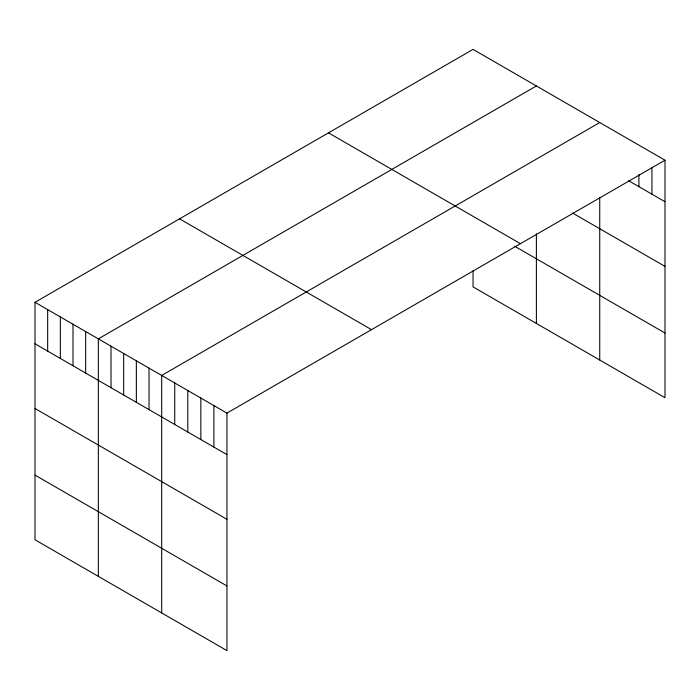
<?xml version="1.0" encoding="UTF-8"?>
<svg xmlns="http://www.w3.org/2000/svg" width="700" height="700" viewBox="0 0 700 700"><rect width="100%" height="100%" fill="white"/><g stroke="black" fill="none" stroke-linecap="round" stroke-linejoin="round"><path stroke-width="1.05" d="M35 302.295L226.949 413.114L226.949 650.606L35 539.788L35 302.295L473.051 49.394L665 160.213L665 397.705L473.051 286.886L473.051 270.716M536.392 85.96L98.341 338.87L98.341 576.363M599.734 122.535L161.691 375.436L161.691 612.929M226.949 413.114L665 160.213M628.635 180.731L665 201.722M572.591 213.045L665 266.394M328.493 132.851L520.441 243.67M514.675 246.243L665 333.034M179.559 218.838L371.507 329.656M35 343.805L226.949 454.633M35 408.485L226.949 519.304M35 475.116L226.949 585.935M651.945 167.974L651.945 194.189M638.899 174.633L638.899 186.655M599.734 197.461L599.734 360.027M536.392 233.791L536.392 323.453M213.894 405.58L213.894 447.09M200.847 398.046L200.847 439.556M187.793 390.512L187.793 432.023M174.737 382.97L174.737 424.489M149.021 368.121L149.021 409.64M136.351 360.806L136.351 402.325M123.681 353.491L123.681 395.01M111.011 346.185L111.011 387.695M85.671 331.555L85.671 373.065M73.01 324.24L73.01 365.75M60.34 316.925L60.34 358.435M47.67 309.61L47.67 351.12"/></g></svg>
